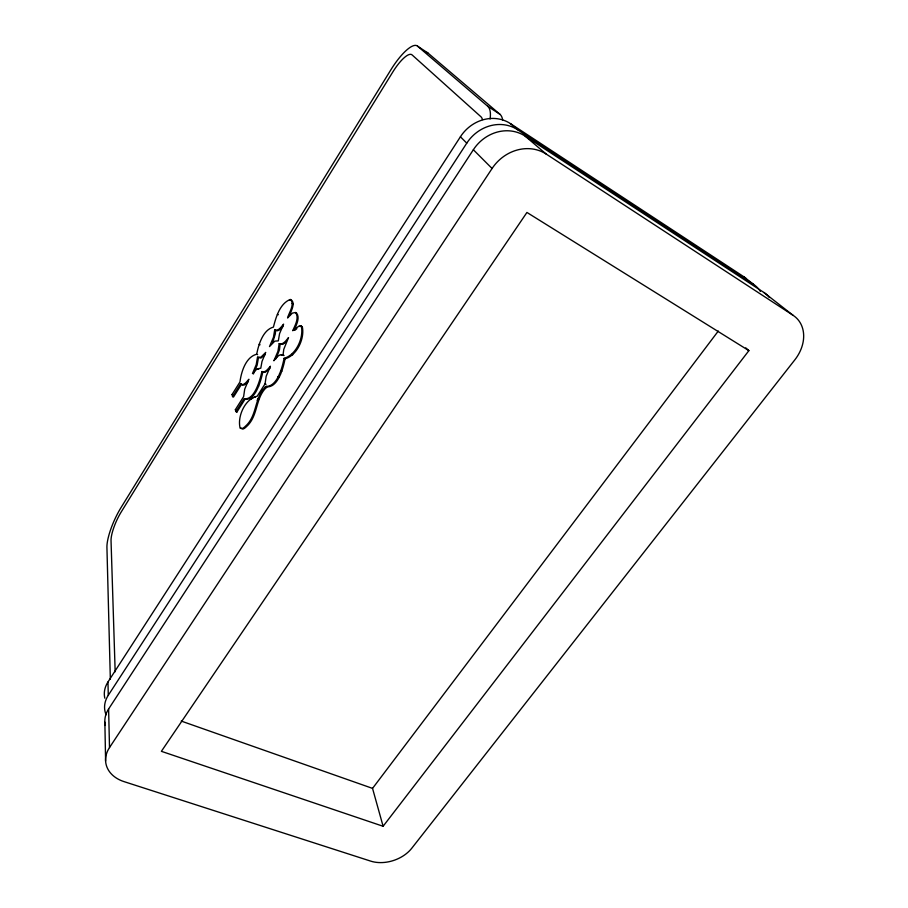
<?xml version="1.0" encoding="UTF-8"?>
<svg xmlns="http://www.w3.org/2000/svg" width="908" height="908" viewBox="0 0 908 908"><rect width="100%" height="100%" fill="white"/><g stroke="black" fill="none" stroke-linecap="round" stroke-linejoin="round"><path stroke-width="1.36" d="M301.354 326.301C303.862 338.014 296.008 355.051 284.091 358.32C282.32 367.411 277.303 386.751 266.055 386.399C254.047 397 257.645 415.387 245.512 426.147A16.003 4.994 -64.2 0 1 241.937 428.587L240.189 428.258C237.033 416.931 244.888 398.794 257.214 396.194L265.068 383.846L266.158 376.309L270.436 366.219C268.235 368.353 265.488 373.29 261.867 371.554C260.176 379.578 254.501 400.678 244.161 398.623L235.966 411.574L236.909 412.028L245.103 399.077C255.454 401.166 261.129 380.055 262.809 372.03L261.867 371.554M279.187 343.644C283.296 345.324 286.213 340.125 288.54 337.606L283.773 349.308L283.046 355.039L284.011 355.527C279.846 352.452 276.202 358.002 273.875 360.782L277.927 351.351L279.187 343.644L280.129 344.132L279.46 349.762L276.1 358.728M274.681 329.956C278.608 331.522 281.355 326.505 283.614 324.133L279.585 333.554L278.313 340.875L274.772 341.147L269.494 346.584L273.456 337.311L274.681 329.956L275.601 330.433L275.328 333.917L272.763 342.134M257.52 357.253L256.204 364.71L252.469 373.54L257.089 368.864L260.778 368.205L262.003 361.475L265.726 352.395L260.937 357.162L257.52 357.253L260.891 358.081L265.306 354.517M258.451 357.718L257.134 365.175L253.4 374.005M284.091 358.32L285.055 358.808C283.296 367.899 278.268 387.251 267.02 386.876C255.012 397.477 258.621 415.864 246.488 426.612A15.992 5.005 -64.2 0 1 242.901 429.041L240.495 427.884M257.622 354.688L256.703 354.222C258.542 344.461 263.093 329.786 273.421 327.118C276.021 317.006 279.902 303.397 290.412 299.413C295.168 304.475 288.914 312.477 287.575 317.982L292.399 313.112L295.577 312.466C299.458 318.027 295.021 325.314 292.728 330.716L299.061 326.029L300.423 325.722L302.319 326.812C304.85 338.514 296.984 355.561 285.055 358.808M289.47 300.207L291.343 299.901C295.588 303.59 291.15 310.252 290.106 314.577M294.907 328.696C296.712 323.986 300.071 317.584 296.519 312.965L295.645 312.715M232.561 396.603L240.563 383.88L241.494 384.334L233.481 397.057L232.561 396.603L232.073 394.503L239.962 381.95C241.278 371.769 245.807 357.014 256.703 354.222M235.966 411.574L235.365 409.678L243.628 396.603L244.717 389.135L248.894 379.238C246.942 381.178 243.696 386.683 240.563 383.88M104.806 698.173A32.2 24.891 -8.5 0 1 107.973 681.987L460.413 136.779A37.693 34.152 -52.9 0 1 510.455 123.613L743.573 276.588A34.243 27.512 -44.8 0 1 746.444 278.813M106.088 714.766A32.665 25.084 -8.7 0 1 108.279 695.29L466.769 143.158A38.318 34.595 -52.2 0 1 517.639 129.742L753.595 284.42A34.776 27.773 -44.5 0 1 760.359 291.377M108.608 708.989L473.352 149.741A38.965 35.06 -51.5 0 1 525.085 136.075L763.923 292.501L793.093 315.326A36.842 28.761 -43.5 0 1 794.829 359.852L411.778 848.231A30.724 21.769 -18.7 0 1 370.702 861.125L124.01 781.618A34.504 25.81 -9.5 0 1 109.505 747.568L108.608 708.989A33.142 25.288 -8.9 0 0 105.339 725.469M109.505 747.568L492.079 168.491A40.815 36.343 -49.7 0 1 546.23 154.088L793.093 315.326M383.108 826.269L748.884 350.647L526.935 212.449L161.386 751.325L383.108 826.269L372.541 788.382L718.296 331.034M283.024 326.517C281.185 328.412 278.631 331.919 275.601 330.433M269.96 368.387L265.261 372.314L262.809 372.03M248.293 381.53C246.726 383.119 243.753 386.853 241.494 384.334M286.429 341.726L282.819 344.37L280.129 344.132M294.737 330.376L296.837 328.696M258.02 369.329L258.905 368.875M300.026 326.528L301.388 326.233M254.24 397.352L255.488 397.057M281.298 355.221L283.183 355.119M181.237 721.077L372.541 788.382M235.365 409.678L236.909 412.028M232.073 394.503L232.993 394.946M251.959 397.534L252.912 397.999M257.168 400.383L258.144 400.859M250.665 398.567L251.618 399.032M257.872 398.419L258.837 398.896M257.418 399.429L258.383 399.906M257.724 385.582L258.678 386.048M265.068 383.846L266.021 384.322M266.055 386.399L267.02 386.876M265.556 386.626L266.521 387.103M264.954 387.285L265.919 387.761M279.528 373.653L280.504 374.141M277.939 376.548L278.915 377.036M280.901 370.691L281.877 371.179M259.132 344.325L260.051 344.79M291.718 354.336L292.694 354.824M277.405 314.281L278.313 314.758M292.172 303.51L293.102 303.998M300.423 325.722L302.319 326.812M110.345 679.241L106.928 547.354A31.508 8.206 -65.9 0 1 120.968 507.685L390.837 69.871A36.479 10.374 -59.4 0 1 417.498 46.115L487.664 106.213L499.933 114.283A43.743 15.606 -58.6 0 1 502.646 120.117M417.498 46.115L427.94 53.027L499.933 114.283M743.573 276.588L753.595 284.42M510.455 123.613L517.639 129.742M525.085 136.075L546.23 154.088M745.752 347.866L748.884 350.647M460.413 136.779L466.769 143.158M473.352 149.741L492.079 168.491M115.168 671.795L111.037 540.714A22.677 5.913 -65.9 0 1 121.161 512.055L392.858 71.914A26.264 7.468 -59.4 0 1 412.062 54.889L480.865 116.689A31.644 10.975 -58.8 0 1 482.443 119.561M107.973 681.987L108.279 695.29M104.863 722.178L105.6 761.074M763.923 292.501A35.31 28.046 -44.2 0 1 769.337 297.495M487.664 106.213A43.97 15.243 -58.8 0 1 490.082 119.005M426.703 52.38A36.32 10.635 -59.3 0 1 427.94 53.027"/></g></svg>
